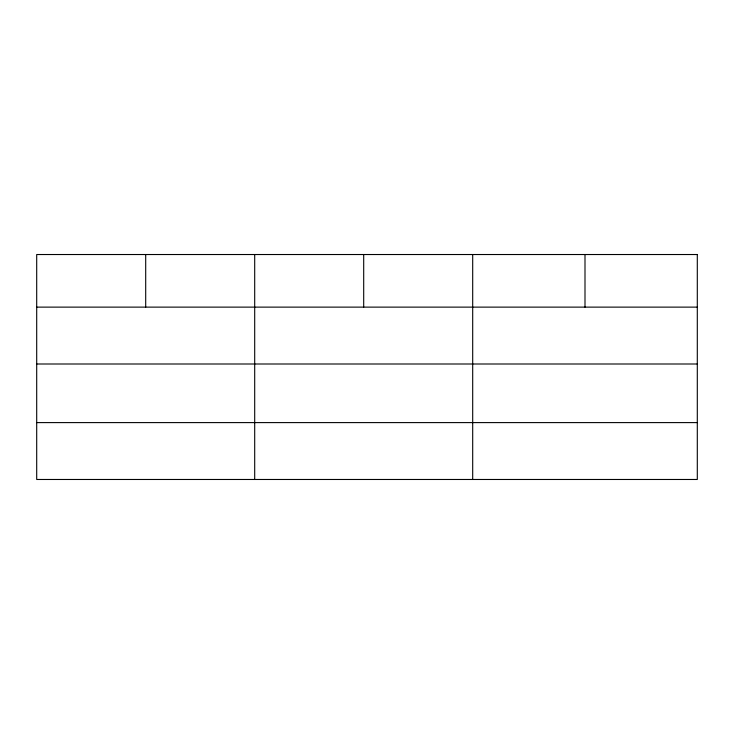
<?xml version="1.0" encoding="UTF-8"?>
<svg xmlns="http://www.w3.org/2000/svg" width="734" height="734" viewBox="0 0 734 734"><rect width="100%" height="100%" fill="white"/><g stroke="black" fill="none" stroke-linecap="round" stroke-linejoin="round"><path stroke-width="1.1" d="M36.7 307.124L697.3 307.124M36.7 364L697.3 364M36.7 422.601L697.3 422.601M584.998 254.524L584.998 307.124M472.696 254.524L472.696 479.476M363.697 254.524L363.697 307.124M254.698 254.524L254.698 479.476M145.699 254.524L145.699 307.124M697.3 254.524L36.7 254.524L36.7 479.476L697.3 479.476L697.3 254.524"/></g></svg>
